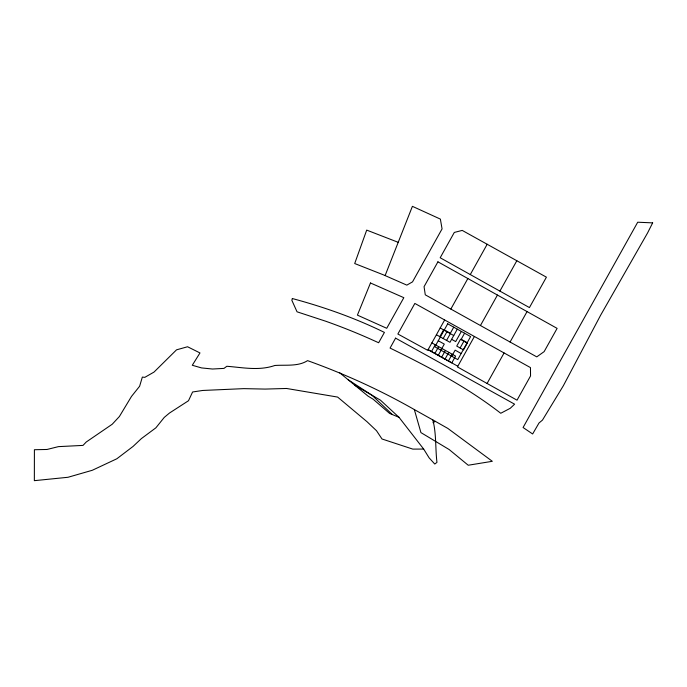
<?xml version="1.0" encoding="UTF-8"?>
<svg xmlns="http://www.w3.org/2000/svg" width="687" height="687" viewBox="0 0 687 687"><rect width="100%" height="100%" fill="white"/><g stroke="black" fill="none" stroke-linecap="round" stroke-linejoin="round"><path stroke-width="1.03" d="M385.115 275.556L412.406 206.332L440.376 219.101L442.067 228.908L412.526 281.868L406.833 285.131L383.655 274.937L354.698 263.533L366.703 230.102L398.211 242.322M444.644 319.987L427.718 350.336L397.867 334.011L414.845 303.431L530.467 367.597L530.544 375.961L517.028 400.178L457.43 366.918L474.399 336.493M450.852 309.047L467.864 278.536M470.286 274.56L487.177 244.263L546.414 277.17L529.437 307.587L440.187 257.762L454.305 232.429L462.222 230.411L487.177 244.263M431.479 351.546L435.257 344.771M439.792 336.639L443.579 329.863M434.871 353.436L438.649 346.66M443.184 338.528L446.962 331.752M440.899 350.198L444.291 344.11L438.263 340.743M453.738 327.175L450.337 333.272L444.309 329.906M438.254 355.325L442.033 348.549M446.567 340.417L450.346 333.642M441.647 357.214L445.425 350.439M457.293 329.159L449.959 342.306L436.408 334.749M445.03 359.103L448.809 352.328M461.355 331.426L455.687 341.585L451.625 339.318M448.413 360.993L452.201 354.217M451.737 356.244L455.137 350.155L461.166 353.522M464.575 333.221L461.183 339.318L467.212 342.684M460.118 347.974L463.897 341.207M480.445 325.526L497.44 295.058M499.904 291.099L516.83 260.742M487.092 383.449L504.078 352.972M510.08 342.032L527.049 311.597M433.033 422.703L435.335 421.346L447.83 428.422L492.321 461.303L468.225 465.236L449.161 449.538L420.933 432.604L414.33 409.564C380.289 390.164 344.47 373.84 307.57 360.632C298.141 366.729 285.637 364.685 274.843 365.484C259.068 370.963 242.975 367.545 226.847 366.274L223.988 368.395L212.523 369.022L201.557 367.923L192.283 365.269L199.977 352.946L187.568 346.755L176.525 349.838L154.017 372.079L144.82 377.343L142.338 377.103L139.616 386.249L131.483 396.442L119.392 416.52L112.213 424.248L86.236 442.007L83.024 445.399L58.421 446.636L47.025 449.47L34.402 449.727L34.35 480.668L68.004 477.276L92.307 470.277L116.842 458.77L133.089 446.404L141.385 438.598L155.889 427.821L164.253 417.413L169.474 413.042L188.504 400.727L192.592 391.985L202.682 390.465L243.799 388.636L265.156 389.082L286.539 388.473L337.635 397.077L367.013 421.715L376.519 430.732L382.015 438.993L412.801 449.109L423.673 449.066L429.109 457.843L434.777 464.043L436.958 462.368C435.249 448.207 436.477 433.789 432.827 419.929L414.33 409.564M423.673 449.066L399.01 417.318L389.615 413.437L373.178 399.241L368.043 396.116L339.696 372.783M440.187 327.974L453.738 335.531M431.874 342.882L455.584 356.106L451.806 362.882L428.095 349.657L457.808 366.24M432.827 419.929L435.335 421.346M354.99 385.364L380.435 400.16L399.01 417.318M348.232 379.808L372.105 395.317L392.311 414.544M292.344 298.544L291.846 300.296L297.042 311.812L325.595 321.181A611.524 611.524 0 0 1 369.529 338.648L378.649 342.744L384.419 332.414C354.99 317.987 323.981 307.029 292.344 298.544M370.473 282.975L357.412 315.127L386.729 328.283L403.827 297.677L370.473 282.975M652.65 222.871L647.626 232.85L600.567 315.316L563.331 385.776L542.455 420.109L538.994 423.012L532.64 433.978L523.082 427.512L637.708 222.219L652.65 222.871M395.575 338.141L390.07 348.069C428.559 366.91 466.774 386.927 500.754 413.273L510.269 408.276L514.597 404.179L395.575 338.141M437.928 261.824L424.059 286.677L425.279 294.826L536.762 356.879L544.13 351.632L557.114 328.377L437.928 261.824M447.709 323.809L434.862 346.832L457.765 359.61L470.612 336.587L447.709 323.809M460.513 339.318L456.735 346.085L463.502 349.863L467.28 343.096L460.513 339.318"/></g></svg>
